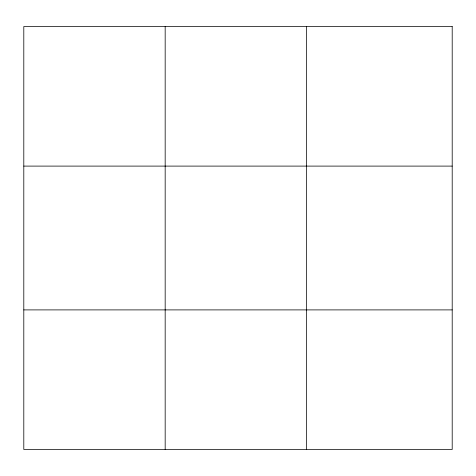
<?xml version="1.0" encoding="UTF-8"?>
<svg xmlns="http://www.w3.org/2000/svg" width="476" height="476" viewBox="0 0 476 476"><rect width="100%" height="100%" fill="white"/><g stroke="black" fill="none" stroke-linecap="round" stroke-linejoin="round"><path stroke-width="0.71" d="M165.172 449.469L165.172 26.531M306.544 449.469L306.544 26.531M23.8 166.1L452.2 166.1M23.8 309.9L452.2 309.9M452.2 26.531L452.2 449.469L23.8 449.469L23.8 26.531L452.2 26.531"/></g></svg>
